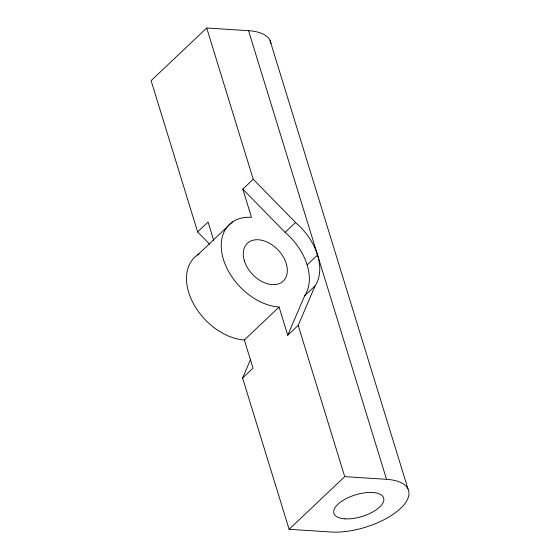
<?xml version="1.0" encoding="UTF-8"?>
<svg xmlns="http://www.w3.org/2000/svg" width="560" height="560" viewBox="0 0 560 560"><rect width="100%" height="100%" fill="white"/><g stroke="black" fill="none" stroke-linecap="round" stroke-linejoin="round"><path stroke-width="0.84" d="M209.727 244.279L197.638 231.917L151.109 80.668L206.703 28L248.542 30.695L386.561 479.332A52.094 22.589 -17.1 0 1 400.596 508.361A52.094 22.589 -17.1 0 1 330.96 532L289.128 529.305L242.592 378.049L250.691 359.121M253.232 179.249L242.809 189.126L251.489 217.329A52.094 35.315 46.5 0 0 223.454 259.497A52.094 35.315 46.5 0 0 279.09 307.055L287.763 335.258L304.633 295.82L315.056 285.95A52.094 35.315 46.5 0 0 295.533 222.502L253.232 179.249L206.703 28M287.763 335.258L298.193 325.381L315.056 285.95M197.638 231.917L208.061 222.047L213.675 240.296M197.673 254.912L232.414 221.991M304.633 295.82A52.094 35.315 46.5 0 0 285.11 232.379L295.533 222.502M307.125 264.887L317.548 255.017M242.592 378.049L253.022 368.179L244.342 339.976L279.09 307.055M289.128 529.305L344.722 476.63L386.561 479.332M242.809 189.126L285.11 232.379M269.983 40.32L408.002 488.95M298.193 325.381L344.722 476.63M248.542 30.695A52.094 22.589 -17.1 0 1 270.914 43.568M244.342 339.976A52.094 35.315 46.5 0 1 193.144 303.072A52.094 35.315 46.5 0 1 199.094 254.002M344.862 518.833A26.047 11.298 -17.1 0 0 383.824 500.248A26.047 11.298 -17.1 0 0 347.592 497.917A26.047 11.298 -17.1 0 0 344.862 518.833M244.37 260.841A26.047 17.661 46.5 0 0 281.722 282.296A26.047 17.661 46.5 0 0 269.773 243.439A26.047 17.661 46.5 0 0 244.37 260.841"/></g></svg>
